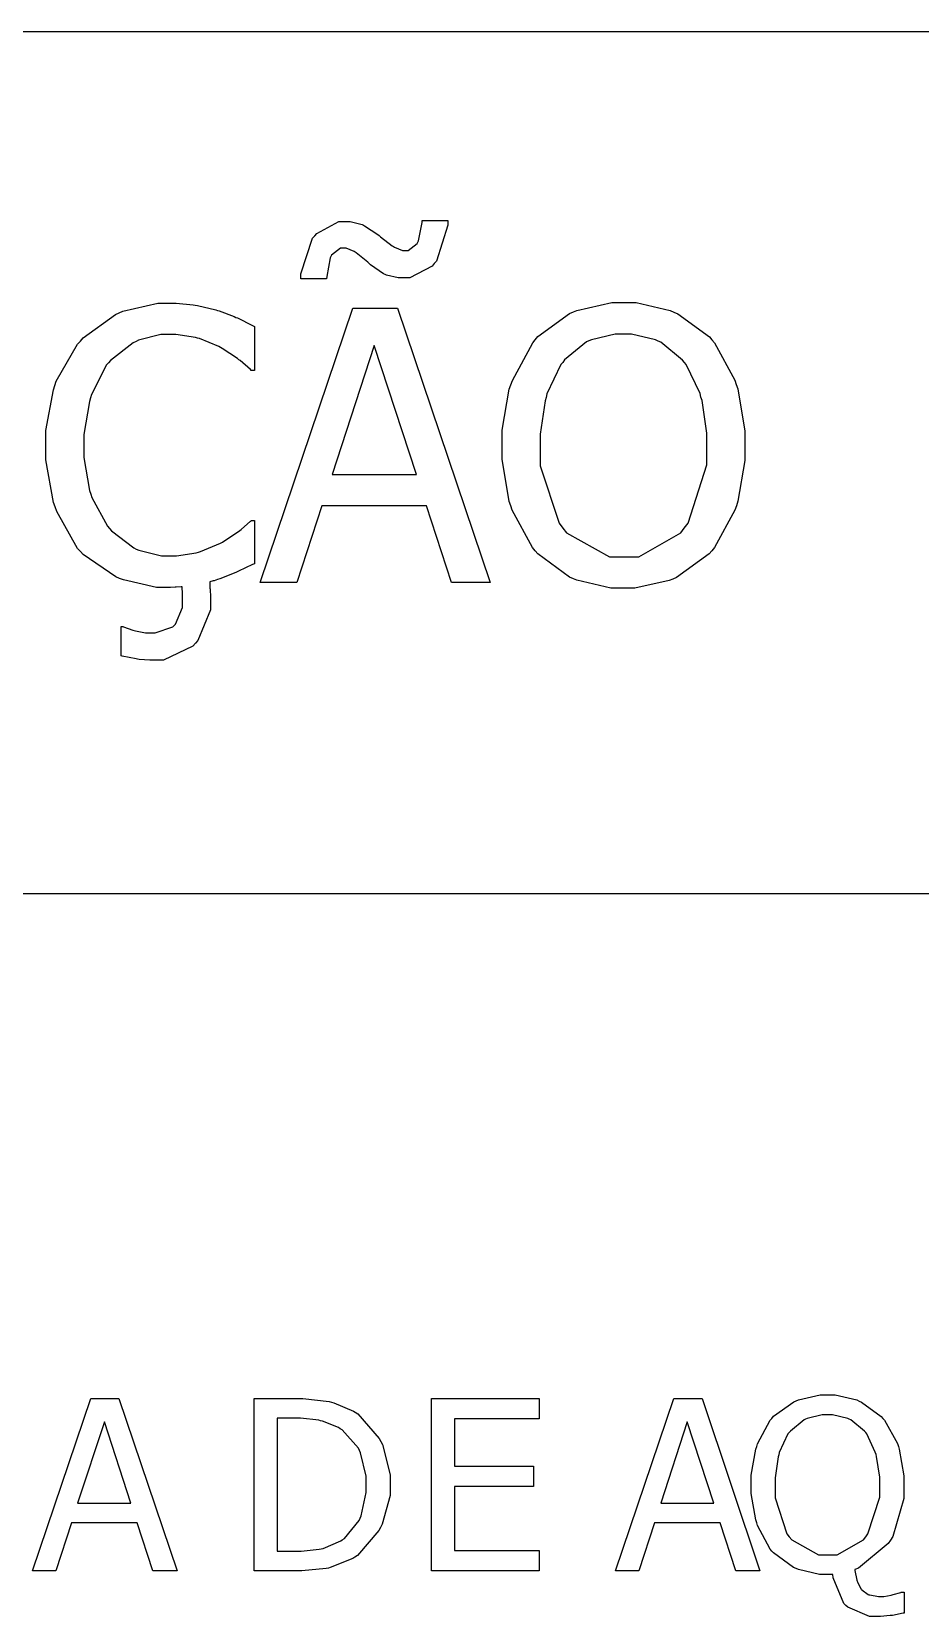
# Model space of a CAD drawing. Header units: millimetres. Extents: x 1974 to 2099, y 1386 to 1555.
# Drawn here: x 2094.515 to 2095.386, y 1488.315 to 1489.868 of the extents above; entities that cross this region are included whole.
import ezdxf

# ---------------------------------------------------------------- set-up
doc = ezdxf.new("R2010")
doc.units = ezdxf.units.MM
doc.layers.add('TEXTO', color=4, linetype='Continuous')

msp = doc.modelspace()

# ---------------------------------------------------------------- linework, layer by layer
at = {"layer": 'TEXTO', "color": 0}
for p, q in [((2098.7779, 1489.868), (2069.8934, 1489.868)), ((2094.795, 1489.6704), (2094.8164, 1489.6822)), ((2094.8164, 1489.6822), (2094.8236, 1489.6822)), ((2094.8236, 1489.6822), (2094.8276, 1489.6822)), ((2094.8276, 1489.6822), (2094.8392, 1489.6791)), ((2094.8944, 1489.6632), (2094.8981, 1489.6809)), ((2094.8981, 1489.683), (2094.9234, 1489.683)), ((2094.8981, 1489.6809), (2094.8981, 1489.683)), ((2094.8981, 1489.683), (2094.8981, 1489.683)), ((2094.9234, 1489.683), (2094.9232, 1489.6784)), ((2094.7793, 1489.6306), (2094.7908, 1489.6656)), ((2094.7908, 1489.6656), (2094.793, 1489.668)), ((2094.793, 1489.668), (2094.795, 1489.6704)), ((2094.8392, 1489.6791), (2094.8405, 1489.6785)), ((2094.8405, 1489.6785), (2094.8417, 1489.6779)), ((2094.8417, 1489.6779), (2094.8546, 1489.6694)), ((2094.8546, 1489.6694), (2094.8561, 1489.6682)), ((2094.8561, 1489.6682), (2094.8574, 1489.667)), ((2094.8574, 1489.667), (2094.8688, 1489.6582)), ((2094.9232, 1489.6784), (2094.912, 1489.6432)), ((2094.8094, 1489.6491), (2094.8087, 1489.6478)), ((2094.8181, 1489.6559), (2094.8094, 1489.6491)), ((2094.8211, 1489.6559), (2094.8181, 1489.6559)), ((2094.8236, 1489.6559), (2094.8211, 1489.6559)), ((2094.8315, 1489.6527), (2094.8236, 1489.6559)), ((2094.8325, 1489.652), (2094.8315, 1489.6527)), ((2094.8335, 1489.6515), (2094.8325, 1489.652)), ((2094.845, 1489.6421), (2094.8335, 1489.6515)), ((2094.8688, 1489.6582), (2094.87, 1489.6575)), ((2094.87, 1489.6575), (2094.871, 1489.6569)), ((2094.871, 1489.6569), (2094.8787, 1489.6537)), ((2094.8787, 1489.6537), (2094.8814, 1489.6537)), ((2094.8814, 1489.6537), (2094.8845, 1489.6537)), ((2094.8845, 1489.6537), (2094.8931, 1489.6605)), ((2094.8931, 1489.6605), (2094.8939, 1489.6619)), ((2094.8939, 1489.6619), (2094.8944, 1489.6632)), ((2094.8081, 1489.6465), (2094.8047, 1489.6283)), ((2094.8087, 1489.6478), (2094.8081, 1489.6465)), ((2094.8462, 1489.6408), (2094.845, 1489.6421)), ((2094.8474, 1489.6396), (2094.8462, 1489.6408)), ((2094.8603, 1489.6307), (2094.8474, 1489.6396)), ((2094.908, 1489.6384), (2094.8861, 1489.6267)), ((2094.91, 1489.6408), (2094.908, 1489.6384)), ((2094.912, 1489.6432), (2094.91, 1489.6408)), ((2094.7793, 1489.626), (2094.7793, 1489.6306)), ((2094.8045, 1489.626), (2094.7793, 1489.626)), ((2094.8047, 1489.6283), (2094.8045, 1489.626)), ((2094.8618, 1489.6301), (2094.8603, 1489.6307)), ((2094.8631, 1489.6296), (2094.8618, 1489.6301)), ((2094.8747, 1489.6267), (2094.8631, 1489.6296)), ((2094.879, 1489.6267), (2094.8747, 1489.6267)), ((2094.8861, 1489.6267), (2094.879, 1489.6267)), ((2095.0498, 1489.5949), (2095.0838, 1489.6027)), ((2095.0838, 1489.6027), (2095.0953, 1489.6027)), ((2095.0953, 1489.6027), (2095.1077, 1489.6027)), ((2095.1077, 1489.6027), (2095.1412, 1489.5947)), ((2094.5658, 1489.568), (2094.5976, 1489.5909)), ((2094.5976, 1489.5909), (2094.6013, 1489.5925)), ((2094.6013, 1489.5925), (2094.6048, 1489.5942)), ((2094.6048, 1489.5942), (2094.639, 1489.602)), ((2094.639, 1489.602), (2094.6504, 1489.602)), ((2094.6504, 1489.602), (2094.6569, 1489.602)), ((2094.6569, 1489.602), (2094.6738, 1489.6004)), ((2094.6738, 1489.6004), (2094.6758, 1489.5999)), ((2094.6758, 1489.5999), (2094.6778, 1489.5997)), ((2094.6778, 1489.5997), (2094.6959, 1489.5955)), ((2094.6959, 1489.5955), (2094.6977, 1489.5949)), ((2094.6977, 1489.5949), (2094.6992, 1489.5945)), ((2094.6992, 1489.5945), (2094.714, 1489.5888)), ((2094.714, 1489.5888), (2094.7156, 1489.5881)), ((2094.7156, 1489.5881), (2094.717, 1489.5875)), ((2094.717, 1489.5875), (2094.7319, 1489.5801)), ((2094.7394, 1489.3284), (2094.83, 1489.5971)), ((2094.83, 1489.5971), (2094.874, 1489.5971)), ((2094.874, 1489.5971), (2094.9646, 1489.3284)), ((2095.0113, 1489.5692), (2095.0426, 1489.5918)), ((2095.0426, 1489.5918), (2095.0464, 1489.5934)), ((2095.0464, 1489.5934), (2095.0498, 1489.5949)), ((2095.1412, 1489.5947), (2095.1447, 1489.5931)), ((2095.1447, 1489.5931), (2095.1485, 1489.5916)), ((2095.1485, 1489.5916), (2095.1795, 1489.5691)), ((2094.642, 1489.5714), (2094.6202, 1489.5657)), ((2094.6502, 1489.5714), (2094.642, 1489.5714)), ((2094.6567, 1489.5714), (2094.6502, 1489.5714)), ((2094.6761, 1489.5685), (2094.6567, 1489.5714)), ((2094.7319, 1489.5801), (2094.7337, 1489.5792)), ((2094.7337, 1489.5792), (2094.7337, 1489.5362)), ((2095.0871, 1489.5718), (2095.064, 1489.5662)), ((2095.0955, 1489.5718), (2095.0871, 1489.5718)), ((2095.1032, 1489.5718), (2095.0955, 1489.5718)), ((2095.1268, 1489.566), (2095.1032, 1489.5718)), ((2094.5394, 1489.5255), (2094.5603, 1489.5619)), ((2094.5603, 1489.5619), (2094.5633, 1489.5649)), ((2094.5633, 1489.5649), (2094.5658, 1489.568)), ((2094.615, 1489.5633), (2094.5926, 1489.546)), ((2094.6177, 1489.5645), (2094.615, 1489.5633)), ((2094.6202, 1489.5657), (2094.6177, 1489.5645)), ((2094.678, 1489.5678), (2094.6761, 1489.5685)), ((2094.68, 1489.5673), (2094.678, 1489.5678)), ((2094.6987, 1489.5596), (2094.68, 1489.5673)), ((2094.7004, 1489.5586), (2094.6987, 1489.5596)), ((2094.7021, 1489.5577), (2094.7004, 1489.5586)), ((2094.7173, 1489.5477), (2094.7021, 1489.5577)), ((2094.8512, 1489.5607), (2094.8099, 1489.434)), ((2094.8926, 1489.434), (2094.8512, 1489.5607)), ((2094.9865, 1489.5264), (2095.0064, 1489.5632)), ((2095.0064, 1489.5632), (2095.0089, 1489.5662)), ((2095.0089, 1489.5662), (2095.0113, 1489.5692)), ((2095.059, 1489.564), (2095.0376, 1489.5464)), ((2095.0615, 1489.565), (2095.059, 1489.564)), ((2095.064, 1489.5662), (2095.0615, 1489.565)), ((2095.1293, 1489.5648), (2095.1268, 1489.566)), ((2095.1318, 1489.5638), (2095.1293, 1489.5648)), ((2095.1532, 1489.5463), (2095.1318, 1489.5638)), ((2095.1795, 1489.5691), (2095.182, 1489.5662)), ((2095.182, 1489.5662), (2095.1844, 1489.5633)), ((2095.182, 1489.5662), (2095.182, 1489.5662)), ((2095.1844, 1489.5633), (2095.2043, 1489.5267)), ((2094.5888, 1489.5415), (2094.574, 1489.5126)), ((2094.5909, 1489.5437), (2094.5888, 1489.5415)), ((2094.5926, 1489.546), (2094.5909, 1489.5437)), ((2094.7185, 1489.5466), (2094.7173, 1489.5477)), ((2094.7198, 1489.5457), (2094.7185, 1489.5466)), ((2094.7299, 1489.5369), (2094.7198, 1489.5457)), ((2095.0339, 1489.5418), (2095.0203, 1489.5131)), ((2095.0359, 1489.544), (2095.0339, 1489.5418)), ((2095.0376, 1489.5464), (2095.0359, 1489.544)), ((2095.1551, 1489.544), (2095.1532, 1489.5463)), ((2095.1568, 1489.5418), (2095.1551, 1489.544)), ((2095.1706, 1489.5134), (2095.1568, 1489.5418)), ((2094.5382, 1489.5213), (2094.5394, 1489.5255)), ((2094.7307, 1489.5362), (2094.7299, 1489.5369)), ((2094.7337, 1489.5362), (2094.7307, 1489.5362)), ((2094.985, 1489.5221), (2094.9865, 1489.5264)), ((2095.2043, 1489.5267), (2095.2058, 1489.5224)), ((2094.5295, 1489.4772), (2094.5368, 1489.5171)), ((2094.5368, 1489.5171), (2094.5382, 1489.5213)), ((2094.574, 1489.5126), (2094.573, 1489.5092)), ((2094.9765, 1489.4777), (2094.9835, 1489.5179)), ((2094.9835, 1489.5179), (2094.985, 1489.5221)), ((2095.0196, 1489.5095), (2095.0186, 1489.5062)), ((2095.0203, 1489.5131), (2095.0196, 1489.5095)), ((2095.1713, 1489.5099), (2095.1706, 1489.5134)), ((2095.1723, 1489.5065), (2095.1713, 1489.5099)), ((2095.2058, 1489.5224), (2095.2073, 1489.518)), ((2095.2073, 1489.518), (2095.2142, 1489.4766)), ((2094.572, 1489.5057), (2094.5667, 1489.4734)), ((2094.573, 1489.5092), (2094.572, 1489.5057)), ((2095.0186, 1489.5062), (2095.0138, 1489.4736)), ((2095.177, 1489.4746), (2095.1723, 1489.5065)), ((2094.5295, 1489.4625), (2094.5295, 1489.4772)), ((2094.5667, 1489.4734), (2094.5667, 1489.4625)), ((2094.9765, 1489.4627), (2094.9765, 1489.4777)), ((2095.0138, 1489.4736), (2095.0138, 1489.4627)), ((2095.177, 1489.4627), (2095.177, 1489.4746)), ((2095.2142, 1489.4766), (2095.2142, 1489.4627)), ((2094.5295, 1489.4486), (2094.5295, 1489.4625)), ((2094.537, 1489.4067), (2094.5295, 1489.4486)), ((2094.5667, 1489.4625), (2094.5667, 1489.4507)), ((2094.5667, 1489.4507), (2094.5722, 1489.4184)), ((2094.9765, 1489.449), (2094.9765, 1489.4627)), ((2094.9835, 1489.4077), (2094.9765, 1489.449)), ((2095.0138, 1489.4627), (2095.0138, 1489.4425)), ((2095.177, 1489.4436), (2095.177, 1489.4627)), ((2095.177, 1489.4627), (2095.177, 1489.4627)), ((2095.2142, 1489.4479), (2095.2073, 1489.4081)), ((2095.2142, 1489.4627), (2095.2142, 1489.4479)), ((2094.8099, 1489.434), (2094.8926, 1489.434)), ((2094.8099, 1489.434), (2094.8099, 1489.434)), ((2095.0138, 1489.4425), (2095.0322, 1489.3864)), ((2095.1586, 1489.3864), (2095.177, 1489.4436)), ((2094.5722, 1489.4184), (2094.5735, 1489.4149)), ((2094.5384, 1489.4023), (2094.537, 1489.4067)), ((2094.54, 1489.398), (2094.5384, 1489.4023)), ((2094.5735, 1489.4149), (2094.5745, 1489.4117)), ((2094.5745, 1489.4117), (2094.5899, 1489.3836)), ((2094.7998, 1489.4034), (2094.7754, 1489.3284)), ((2094.9025, 1489.4034), (2094.7998, 1489.4034)), ((2094.9269, 1489.3284), (2094.9025, 1489.4034)), ((2094.985, 1489.4034), (2094.9835, 1489.4077)), ((2094.9863, 1489.3992), (2094.985, 1489.4034)), ((2095.206, 1489.4036), (2095.2046, 1489.3992)), ((2095.2073, 1489.4081), (2095.206, 1489.4036)), ((2094.5605, 1489.3616), (2094.54, 1489.398)), ((2094.7208, 1489.3801), (2094.7299, 1489.3885)), ((2094.7299, 1489.3885), (2094.7309, 1489.3892)), ((2094.7309, 1489.3892), (2094.7337, 1489.3892)), ((2094.7337, 1489.3892), (2094.7337, 1489.3466)), ((2095.0061, 1489.3625), (2094.9863, 1489.3992)), ((2095.0322, 1489.3864), (2095.0359, 1489.3817)), ((2095.1549, 1489.3817), (2095.1586, 1489.3864)), ((2095.2046, 1489.3992), (2095.1847, 1489.3625)), ((2094.5899, 1489.3836), (2094.5916, 1489.3813)), ((2094.5916, 1489.3813), (2094.5936, 1489.3791)), ((2094.5936, 1489.3791), (2094.6155, 1489.3623)), ((2094.7039, 1489.3687), (2094.7182, 1489.3782)), ((2094.7182, 1489.3782), (2094.7195, 1489.3792)), ((2094.7195, 1489.3792), (2094.7208, 1489.3801)), ((2095.0359, 1489.3817), (2095.0396, 1489.3771)), ((2095.0396, 1489.3771), (2095.0816, 1489.3536)), ((2095.1104, 1489.3536), (2095.1514, 1489.3771)), ((2095.1514, 1489.3771), (2095.1549, 1489.3817)), ((2094.5633, 1489.3587), (2094.5605, 1489.3616)), ((2094.566, 1489.3558), (2094.5633, 1489.3587)), ((2094.5978, 1489.3339), (2094.566, 1489.3558)), ((2094.6155, 1489.3623), (2094.6179, 1489.3611)), ((2094.6179, 1489.3611), (2094.6204, 1489.36)), ((2094.6204, 1489.36), (2094.6428, 1489.3543)), ((2094.6428, 1489.3543), (2094.6502, 1489.3543)), ((2094.6502, 1489.3543), (2094.6574, 1489.3543)), ((2094.6574, 1489.3543), (2094.6766, 1489.3575)), ((2094.6766, 1489.3575), (2094.6788, 1489.3581)), ((2094.6788, 1489.3581), (2094.681, 1489.3587)), ((2094.681, 1489.3587), (2094.7006, 1489.3668)), ((2094.7006, 1489.3668), (2094.7024, 1489.3677)), ((2094.7024, 1489.3677), (2094.7039, 1489.3687)), ((2095.0089, 1489.3595), (2095.0061, 1489.3625)), ((2095.0113, 1489.3565), (2095.0089, 1489.3595)), ((2095.0426, 1489.3335), (2095.0113, 1489.3565)), ((2095.1792, 1489.3564), (2095.1472, 1489.3333)), ((2095.182, 1489.3595), (2095.1792, 1489.3564)), ((2095.1847, 1489.3625), (2095.182, 1489.3595)), ((2094.7168, 1489.3387), (2094.7156, 1489.3381)), ((2094.718, 1489.3394), (2094.7168, 1489.3387)), ((2094.7319, 1489.3459), (2094.718, 1489.3394)), ((2094.7337, 1489.3466), (2094.7319, 1489.3459)), ((2095.0816, 1489.3536), (2095.0955, 1489.3536)), ((2095.0955, 1489.3536), (2095.1104, 1489.3536)), ((2094.6015, 1489.3323), (2094.5978, 1489.3339)), ((2094.6053, 1489.3309), (2094.6015, 1489.3323)), ((2094.6378, 1489.3235), (2094.6053, 1489.3309)), ((2094.65, 1489.3235), (2094.6378, 1489.3235)), ((2094.6514, 1489.3235), (2094.65, 1489.3235)), ((2094.65, 1489.3235), (2094.65, 1489.3235)), ((2094.6562, 1489.3237), (2094.6514, 1489.3235)), ((2094.6567, 1489.3237), (2094.6562, 1489.3237)), ((2094.6572, 1489.3238), (2094.6567, 1489.3237)), ((2094.6621, 1489.324), (2094.6572, 1489.3238)), ((2094.6629, 1489.324), (2094.6621, 1489.324)), ((2094.6629, 1489.3234), (2094.6629, 1489.324)), ((2094.6631, 1489.318), (2094.6629, 1489.3234)), ((2094.6932, 1489.3298), (2094.6899, 1489.329)), ((2094.6899, 1489.329), (2094.6899, 1489.3289)), ((2094.6899, 1489.3289), (2094.6899, 1489.3285)), ((2094.6899, 1489.3285), (2094.6902, 1489.3227)), ((2094.6937, 1489.3299), (2094.6932, 1489.3298)), ((2094.6942, 1489.3301), (2094.6937, 1489.3299)), ((2094.6974, 1489.3312), (2094.6942, 1489.3301)), ((2094.6977, 1489.3312), (2094.6974, 1489.3312)), ((2094.6997, 1489.3319), (2094.6977, 1489.3312)), ((2094.7156, 1489.3381), (2094.6997, 1489.3319)), ((2094.7754, 1489.3284), (2094.7394, 1489.3284)), ((2094.7754, 1489.3284), (2094.7754, 1489.3284)), ((2094.9646, 1489.3284), (2094.9269, 1489.3284)), ((2095.0464, 1489.332), (2095.0426, 1489.3335)), ((2095.0498, 1489.3306), (2095.0464, 1489.332)), ((2095.0831, 1489.3228), (2095.0498, 1489.3306)), ((2095.14, 1489.3302), (2095.1064, 1489.3228)), ((2095.1437, 1489.3317), (2095.14, 1489.3302)), ((2095.1472, 1489.3333), (2095.1437, 1489.3317)), ((2094.6631, 1489.3159), (2094.6631, 1489.318)), ((2094.6631, 1489.3153), (2094.6631, 1489.3159)), ((2094.6631, 1489.3109), (2094.6631, 1489.3153)), ((2094.6631, 1489.3091), (2094.6631, 1489.3109)), ((2094.6631, 1489.3038), (2094.6631, 1489.3091)), ((2094.6902, 1489.3227), (2094.6904, 1489.3219)), ((2094.6904, 1489.3219), (2094.6904, 1489.3212)), ((2094.6904, 1489.3212), (2094.6907, 1489.3145)), ((2094.6907, 1489.3145), (2094.6907, 1489.3123)), ((2094.6907, 1489.3123), (2094.6907, 1489.3014)), ((2095.0953, 1489.3228), (2095.0831, 1489.3228)), ((2095.1064, 1489.3228), (2095.0953, 1489.3228)), ((2094.6564, 1489.2875), (2094.6631, 1489.3038)), ((2094.6907, 1489.3014), (2094.6783, 1489.2716)), ((2094.6031, 1489.2563), (2094.6031, 1489.2852)), ((2094.6031, 1489.2852), (2094.6048, 1489.2852)), ((2094.6048, 1489.2852), (2094.6055, 1489.285)), ((2094.6055, 1489.285), (2094.6147, 1489.2816)), ((2094.6147, 1489.2816), (2094.616, 1489.2812)), ((2094.616, 1489.2812), (2094.6172, 1489.2809)), ((2094.6172, 1489.2809), (2094.6271, 1489.2791)), ((2094.6271, 1489.2791), (2094.6304, 1489.2791)), ((2094.6304, 1489.2791), (2094.6366, 1489.2791)), ((2094.6366, 1489.2791), (2094.6537, 1489.285)), ((2094.6537, 1489.285), (2094.6552, 1489.2862)), ((2094.6552, 1489.2862), (2094.6564, 1489.2875)), ((2094.6733, 1489.266), (2094.6445, 1489.2521)), ((2094.6761, 1489.2688), (2094.6733, 1489.266)), ((2094.6783, 1489.2716), (2094.6761, 1489.2688)), ((2094.6043, 1489.256), (2094.6031, 1489.2563)), ((2094.6177, 1489.2534), (2094.6043, 1489.256)), ((2094.6192, 1489.2531), (2094.6177, 1489.2534)), ((2094.6207, 1489.2529), (2094.6192, 1489.2531)), ((2094.6311, 1489.2521), (2094.6207, 1489.2529)), ((2094.6351, 1489.2521), (2094.6311, 1489.2521)), ((2094.6445, 1489.2521), (2094.6351, 1489.2521)), ((2098.7779, 1489.0232), (2069.8934, 1489.0232)), ((2095.2667, 1488.5274), (2095.288, 1488.5323)), ((2095.288, 1488.5323), (2095.2952, 1488.5323)), ((2095.2952, 1488.5323), (2095.3029, 1488.5323)), ((2095.3029, 1488.5323), (2095.324, 1488.5273)), ((2094.5163, 1488.3598), (2094.5735, 1488.5287)), ((2094.5735, 1488.5287), (2094.601, 1488.5287)), ((2094.601, 1488.5287), (2094.6579, 1488.3598)), ((2094.7334, 1488.3598), (2094.7334, 1488.5287)), ((2094.7334, 1488.5287), (2094.7719, 1488.5287)), ((2094.7719, 1488.5287), (2094.7811, 1488.5287)), ((2094.7811, 1488.5287), (2094.8069, 1488.5258)), ((2094.8069, 1488.5258), (2094.8094, 1488.5251)), ((2094.8094, 1488.5251), (2094.8117, 1488.5246)), ((2094.8117, 1488.5246), (2094.8308, 1488.5164)), ((2094.8308, 1488.5164), (2094.8325, 1488.5154)), ((2094.9073, 1488.3598), (2094.9073, 1488.5287)), ((2094.9073, 1488.5287), (2095.0128, 1488.5287)), ((2095.0128, 1488.5287), (2095.0128, 1488.5087)), ((2095.0876, 1488.3598), (2095.1447, 1488.5287)), ((2095.1447, 1488.5287), (2095.1723, 1488.5287)), ((2095.1723, 1488.5287), (2095.2291, 1488.3598)), ((2095.2423, 1488.5113), (2095.2622, 1488.5254)), ((2095.2622, 1488.5254), (2095.2644, 1488.5264)), ((2095.2644, 1488.5264), (2095.2667, 1488.5274)), ((2095.324, 1488.5273), (2095.3262, 1488.5262)), ((2095.3262, 1488.5262), (2095.3285, 1488.5253)), ((2095.3285, 1488.5253), (2095.3478, 1488.5112)), ((2094.5867, 1488.5058), (2094.5605, 1488.4262)), ((2094.6127, 1488.4262), (2094.5867, 1488.5058)), ((2094.7732, 1488.5094), (2094.756, 1488.5094)), ((2094.756, 1488.5094), (2094.756, 1488.3791)), ((2094.7789, 1488.5094), (2094.7732, 1488.5094)), ((2094.7967, 1488.5075), (2094.7789, 1488.5094)), ((2094.7985, 1488.507), (2094.7967, 1488.5075)), ((2094.8003, 1488.5066), (2094.7985, 1488.507)), ((2094.8161, 1488.5002), (2094.8003, 1488.5066)), ((2094.8176, 1488.4992), (2094.8161, 1488.5002)), ((2094.8325, 1488.5154), (2094.8352, 1488.5136)), ((2094.8352, 1488.5136), (2094.8561, 1488.4897)), ((2095.0128, 1488.5087), (2094.9297, 1488.5087)), ((2094.9297, 1488.5087), (2094.9297, 1488.4625)), ((2095.1579, 1488.5058), (2095.1318, 1488.4262)), ((2095.1839, 1488.4262), (2095.1579, 1488.5058)), ((2095.2267, 1488.4843), (2095.2391, 1488.5074)), ((2095.2391, 1488.5074), (2095.2408, 1488.5093)), ((2095.2408, 1488.5093), (2095.2423, 1488.5113)), ((2095.2724, 1488.5079), (2095.2589, 1488.4969)), ((2095.2738, 1488.5085), (2095.2724, 1488.5079)), ((2095.2753, 1488.5093), (2095.2738, 1488.5085)), ((2095.29, 1488.5128), (2095.2753, 1488.5093)), ((2095.2952, 1488.5128), (2095.29, 1488.5128)), ((2095.3002, 1488.5128), (2095.2952, 1488.5128)), ((2095.3151, 1488.5092), (2095.3002, 1488.5128)), ((2095.3166, 1488.5085), (2095.3151, 1488.5092)), ((2095.3181, 1488.5078), (2095.3166, 1488.5085)), ((2095.3315, 1488.4968), (2095.3181, 1488.5078)), ((2095.3478, 1488.5112), (2095.3496, 1488.5093)), ((2095.3496, 1488.5093), (2095.3511, 1488.5075)), ((2095.3511, 1488.5075), (2095.3637, 1488.4846)), ((2094.8196, 1488.498), (2094.8176, 1488.4992)), ((2094.8357, 1488.48), (2094.8196, 1488.498)), ((2094.8561, 1488.4897), (2094.8576, 1488.4866)), ((2094.8576, 1488.4866), (2094.8591, 1488.4837)), ((2095.2565, 1488.494), (2095.248, 1488.4759)), ((2095.2577, 1488.4954), (2095.2565, 1488.494)), ((2095.2589, 1488.4969), (2095.2577, 1488.4954)), ((2095.3327, 1488.4954), (2095.3315, 1488.4968)), ((2095.3337, 1488.494), (2095.3327, 1488.4954)), ((2095.3421, 1488.4761), (2095.3337, 1488.494)), ((2095.3637, 1488.4846), (2095.3647, 1488.4818)), ((2094.8367, 1488.4777), (2094.8357, 1488.48)), ((2094.8377, 1488.4755), (2094.8367, 1488.4777)), ((2094.8432, 1488.4528), (2094.8377, 1488.4755)), ((2094.8591, 1488.4837), (2094.8666, 1488.454)), ((2095.2205, 1488.4535), (2095.2249, 1488.479)), ((2095.2249, 1488.479), (2095.2259, 1488.4816)), ((2095.2259, 1488.4816), (2095.2267, 1488.4843)), ((2095.2468, 1488.4715), (2095.2441, 1488.451)), ((2095.2475, 1488.4736), (2095.2468, 1488.4715)), ((2095.248, 1488.4759), (2095.2475, 1488.4736)), ((2095.3429, 1488.474), (2095.3421, 1488.4761)), ((2095.3434, 1488.4718), (2095.3429, 1488.474)), ((2095.3466, 1488.4516), (2095.3434, 1488.4718)), ((2095.3647, 1488.4818), (2095.3655, 1488.4791)), ((2095.3655, 1488.4791), (2095.3699, 1488.4529)), ((2094.8666, 1488.454), (2094.8666, 1488.444)), ((2094.9297, 1488.4625), (2095.0071, 1488.4625)), ((2095.0071, 1488.4625), (2095.0071, 1488.4425)), ((2095.2205, 1488.4441), (2095.2205, 1488.4535)), ((2094.8432, 1488.4445), (2094.8432, 1488.4528)), ((2094.8432, 1488.4368), (2094.8432, 1488.4445)), ((2094.8432, 1488.4445), (2094.8432, 1488.4445)), ((2094.8666, 1488.444), (2094.8666, 1488.4336)), ((2094.8666, 1488.444), (2094.8666, 1488.444)), ((2095.0071, 1488.4425), (2094.9297, 1488.4425)), ((2094.9297, 1488.4425), (2094.9297, 1488.3798)), ((2095.2205, 1488.4356), (2095.2205, 1488.4441)), ((2095.2441, 1488.451), (2095.2441, 1488.4441)), ((2095.2441, 1488.4441), (2095.2441, 1488.4314)), ((2095.3466, 1488.4441), (2095.3466, 1488.4516)), ((2095.3466, 1488.4322), (2095.3466, 1488.4441)), ((2095.3466, 1488.4441), (2095.3466, 1488.4441)), ((2095.3699, 1488.4529), (2095.3699, 1488.4441)), ((2095.3699, 1488.4441), (2095.3699, 1488.4307)), ((2094.5605, 1488.4262), (2094.6127, 1488.4262)), ((2094.5605, 1488.4262), (2094.5605, 1488.4262)), ((2094.8382, 1488.4137), (2094.8432, 1488.4368)), ((2094.8666, 1488.4336), (2094.8588, 1488.4055)), ((2095.1318, 1488.4262), (2095.1839, 1488.4262)), ((2095.1318, 1488.4262), (2095.1318, 1488.4262)), ((2095.2249, 1488.4098), (2095.2205, 1488.4356)), ((2095.2441, 1488.4314), (2095.2555, 1488.3962)), ((2095.3349, 1488.3962), (2095.3466, 1488.4322)), ((2095.3699, 1488.4307), (2095.3593, 1488.3937)), ((2094.5544, 1488.407), (2094.5392, 1488.3598)), ((2094.6189, 1488.407), (2094.5544, 1488.407)), ((2094.6343, 1488.3598), (2094.6189, 1488.407)), ((2094.8219, 1488.3917), (2094.8365, 1488.4093)), ((2094.8365, 1488.4093), (2094.8375, 1488.4114)), ((2094.8375, 1488.4114), (2094.8382, 1488.4137)), ((2095.1256, 1488.407), (2095.1104, 1488.3598)), ((2095.1901, 1488.407), (2095.1256, 1488.407)), ((2095.2056, 1488.3598), (2095.1901, 1488.407)), ((2095.2259, 1488.407), (2095.2249, 1488.4098)), ((2095.2267, 1488.4043), (2095.2259, 1488.407)), ((2094.8198, 1488.3903), (2094.8219, 1488.3917)), ((2094.8556, 1488.3993), (2094.8348, 1488.375)), ((2094.8574, 1488.4024), (2094.8556, 1488.3993)), ((2094.8588, 1488.4055), (2094.8574, 1488.4024)), ((2095.2391, 1488.3812), (2095.2267, 1488.4043)), ((2095.2555, 1488.3962), (2095.2577, 1488.3932)), ((2095.2577, 1488.3932), (2095.2602, 1488.3903)), ((2095.3304, 1488.3903), (2095.3327, 1488.3932)), ((2095.3327, 1488.3932), (2095.3349, 1488.3962)), ((2095.3593, 1488.3937), (2095.3571, 1488.3901)), ((2094.756, 1488.3791), (2094.7732, 1488.3791)), ((2094.7732, 1488.3791), (2094.7796, 1488.3791)), ((2094.7796, 1488.3791), (2094.7972, 1488.3811)), ((2094.7972, 1488.3811), (2094.7992, 1488.3815)), ((2094.7992, 1488.3815), (2094.801, 1488.3819)), ((2094.801, 1488.3819), (2094.8184, 1488.3892)), ((2094.8184, 1488.3892), (2094.8198, 1488.3903)), ((2094.9297, 1488.3798), (2095.0128, 1488.3798)), ((2095.0128, 1488.3798), (2095.0128, 1488.3598)), ((2095.2408, 1488.3793), (2095.2391, 1488.3812)), ((2095.2423, 1488.3775), (2095.2408, 1488.3793)), ((2095.2619, 1488.3632), (2095.2423, 1488.3775)), ((2095.2602, 1488.3903), (2095.2865, 1488.3755)), ((2095.3047, 1488.3755), (2095.3304, 1488.3903)), ((2095.3548, 1488.3866), (2095.3257, 1488.3624)), ((2095.3571, 1488.3901), (2095.3548, 1488.3866)), ((2094.804, 1488.3622), (2094.7801, 1488.3598)), ((2094.8062, 1488.3625), (2094.804, 1488.3622)), ((2094.8081, 1488.3631), (2094.8062, 1488.3625)), ((2094.83, 1488.3719), (2094.8081, 1488.3631)), ((2094.832, 1488.3734), (2094.83, 1488.3719)), ((2094.8348, 1488.375), (2094.832, 1488.3734)), ((2095.2644, 1488.3622), (2095.2619, 1488.3632)), ((2095.2667, 1488.3612), (2095.2644, 1488.3622)), ((2095.2875, 1488.3563), (2095.2667, 1488.3612)), ((2095.2865, 1488.3755), (2095.2952, 1488.3755)), ((2095.2952, 1488.3755), (2095.3047, 1488.3755)), ((2095.3257, 1488.3624), (2095.322, 1488.3612)), ((2095.322, 1488.3612), (2095.322, 1488.3601)), ((2094.5392, 1488.3598), (2094.5163, 1488.3598)), ((2094.5392, 1488.3598), (2094.5392, 1488.3598)), ((2094.6579, 1488.3598), (2094.6343, 1488.3598)), ((2094.7724, 1488.3598), (2094.7334, 1488.3598)), ((2094.7801, 1488.3598), (2094.7724, 1488.3598)), ((2095.0128, 1488.3598), (2094.9073, 1488.3598)), ((2095.0128, 1488.3598), (2095.0128, 1488.3598)), ((2095.1104, 1488.3598), (2095.0876, 1488.3598)), ((2095.1104, 1488.3598), (2095.1104, 1488.3598)), ((2095.2291, 1488.3598), (2095.2056, 1488.3598)), ((2095.2952, 1488.3563), (2095.2875, 1488.3563)), ((2095.2977, 1488.3563), (2095.2952, 1488.3563)), ((2095.3005, 1488.3563), (2095.2977, 1488.3563)), ((2095.3007, 1488.3532), (2095.3005, 1488.3563)), ((2095.3114, 1488.3278), (2095.3007, 1488.3532)), ((2095.322, 1488.3601), (2095.324, 1488.3506)), ((2095.324, 1488.3506), (2095.3242, 1488.3498)), ((2095.3242, 1488.3498), (2095.3245, 1488.349)), ((2095.3245, 1488.349), (2095.328, 1488.3423)), ((2095.328, 1488.3423), (2095.3285, 1488.3418)), ((2095.3285, 1488.3418), (2095.329, 1488.3412)), ((2095.329, 1488.3412), (2095.3352, 1488.3368)), ((2095.3352, 1488.3368), (2095.3359, 1488.3365)), ((2095.3359, 1488.3365), (2095.3367, 1488.3364)), ((2095.3367, 1488.3364), (2095.3452, 1488.3349)), ((2095.3452, 1488.3349), (2095.3478, 1488.3349)), ((2095.3478, 1488.3349), (2095.3506, 1488.3349)), ((2095.3506, 1488.3349), (2095.3575, 1488.3362)), ((2095.3575, 1488.3362), (2095.3585, 1488.3364)), ((2095.3585, 1488.3364), (2095.3595, 1488.3367)), ((2095.3595, 1488.3367), (2095.367, 1488.3388)), ((2095.367, 1488.3388), (2095.3675, 1488.3389)), ((2095.3675, 1488.3389), (2095.3704, 1488.3389)), ((2095.3704, 1488.3389), (2095.3704, 1488.3185)), ((2095.3704, 1488.3389), (2095.3704, 1488.3389)), ((2095.3133, 1488.326), (2095.3114, 1488.3278)), ((2095.3153, 1488.3242), (2095.3133, 1488.326)), ((2095.3364, 1488.3153), (2095.3153, 1488.3242)), ((2095.3441, 1488.3153), (2095.3364, 1488.3153)), ((2095.3471, 1488.3153), (2095.3441, 1488.3153)), ((2095.3566, 1488.316), (2095.3471, 1488.3153)), ((2095.3575, 1488.3161), (2095.3566, 1488.316)), ((2095.3588, 1488.3163), (2095.3575, 1488.3161)), ((2095.3694, 1488.3183), (2095.3588, 1488.3163)), ((2095.3704, 1488.3185), (2095.3694, 1488.3183))]:
    msp.add_line(p, q, dxfattribs=at)

doc.saveas('drawing.dxf')
